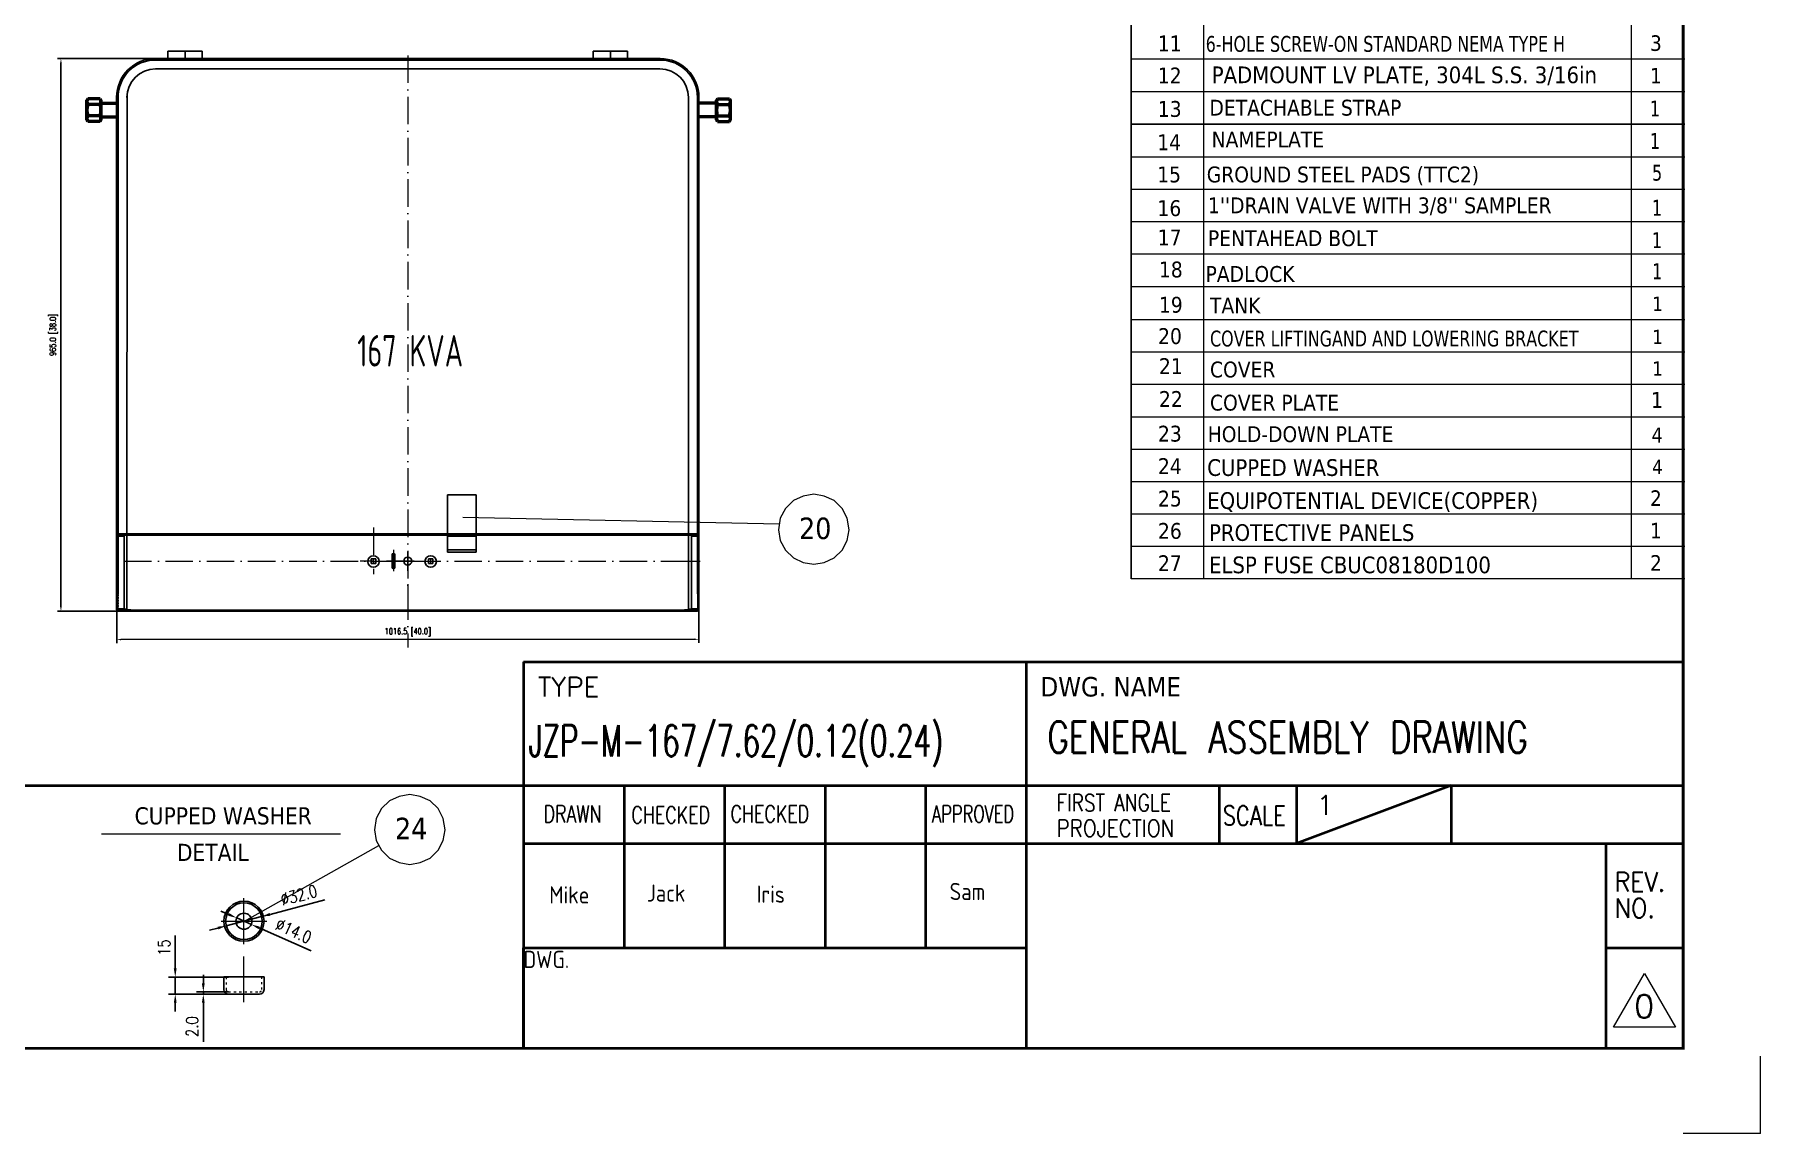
# Model space of a CAD drawing. Header units: millimetres. Extents: x 13152 to 35014, y -6229 to -226.
# Drawn here: x 21946 to 24959, y -4235 to -2316 of the extents above; entities that cross this region are included whole.
import ezdxf
from ezdxf.enums import TextEntityAlignment as Align

# ---------------------------------------------------------------- set-up
doc = ezdxf.new("R2010")
doc.units = ezdxf.units.MM
doc.header["$LTSCALE"] = 4
doc.linetypes.add('ACAD_ISO03W100', pattern=[1.18, 0.47, -0.71])
doc.linetypes.add('ACAD_ISO10W100', pattern=[18, 12, -3, 0, -3])
doc.layers.add('1', color=12, linetype='Continuous')
doc.layers.add('2', color=3, linetype='Continuous')
doc.layers.add('paper', color=254, linetype='Continuous', plot=False)
for name, color, linetype, lineweight in [('标注、文本', 3, 'Continuous', 25), ('粗实线', 4, 'Continuous', 53), ('铁心', 3, 'Continuous', 0)]:
    doc.layers.add(name, color=color, linetype=linetype, lineweight=lineweight)
doc.styles.add('pdm', font='gbenor.shx', dxfattribs={"width": 0.8, "bigfont": 'gbhzfs.shx'})
doc.styles.add('ROMANS', font='romans.shx', dxfattribs={"bigfont": 'whgtxt.shx'})
doc.styles.get("Standard").update_dxf_attribs({"font": 'txt', "bigfont": 'gbcbig.shx'})
doc.styles.add('Tahoma$001', font='tahoma.ttf', dxfattribs={"height": 2.159784})
doc.styles.add('Tahoma_txtstyle_30.40_0_0', font='tahoma.ttf')
doc.styles.add('TH_GBDIM', font='romans.shx', dxfattribs={"width": 0.8, "bigfont": 'gbcbig.shx'})
doc.dimstyles.new('TH_GBDIM1', dxfattribs={"dimscale": 3, "dimtxt": 3.5, "dimasz": 2.5, "dimexe": 2, "dimexo": 0, "dimgap": 1.5, "dimtad": 1, "dimdec": 1, "dimzin": 0, "dimdsep": 46, "dimtxsty": 'TH_GBDIM', "dimcen": 2.5, "dimclrd": 3, "dimclre": 256, "dimclrt": 2, "dimadec": 0, "dimazin": 0, "dimtfac": 0.714286, "dimtdec": 1, "dimtmove": 0, "dimatfit": 3, "dimfxl": 1, "dimtzin": 0, "dimlwd": -1, "dimlwe": -1, "dimarcsym": 0})

# ---------------------------------------------------------------- blocks, each defined once
blk = doc.blocks.new('*D214')
at = {"layer": 'Defpoints', "color": 0, "transparency": 16777216}
for p in [(33228.4, 4.8), (33197.5, -3.3)]:
    blk.add_point(p, dxfattribs=at)
at = {"layer": '标注、文本', "color": 3, "transparency": 16777216}
for p, q in [((33283.7, 19.4), (33235.7, 6.7)), ((33197.5, -3.3), (33228.4, 4.8)), ((33190.2, -5.2), (33183, -7.1))]:
    blk.add_line(p, q, dxfattribs=at)
for points in [[(33235.4, 8), (33236, 5.5), (33228.4, 4.8)], [(33189.9, -4), (33190.6, -6.4), (33197.5, -3.3)]]:
    blk.add_solid(points, dxfattribs=at)
at = {"layer": '标注、文本', "color": 2, "transparency": 16777216, "insert": (33260.9, 23.5), "char_height": 10.5, "attachment_point": 5, "rotation": 14.7739, "style": 'TH_GBDIM'}
blk.add_mtext('∅32.0', dxfattribs=at)
blk = doc.blocks.new('*D215')
at = {"layer": 'Defpoints', "color": 0, "transparency": 16777216}
for p in [(33206.6, 3.6), (33219.4, -2.1)]:
    blk.add_point(p, dxfattribs=at)
at = {"layer": '标注、文本', "color": 3, "transparency": 16777216}
for p, q in [((33199.7, 6.6), (33192.8, 9.6)), ((33206.6, 3.6), (33219.4, -2.1)), ((33271.7, -25.2), (33226.2, -5.1))]:
    blk.add_line(p, q, dxfattribs=at)
for points in [[(33200.2, 7.8), (33199.2, 5.5), (33206.6, 3.6)], [(33226.7, -4), (33225.7, -6.2), (33219.4, -2.1)]]:
    blk.add_solid(points, dxfattribs=at)
at = {"layer": '标注、文本', "color": 2, "transparency": 16777216, "insert": (33256.3, -7.7), "char_height": 10.5, "attachment_point": 5, "rotation": 336.167, "style": 'TH_GBDIM'}
blk.add_mtext('∅14.0', dxfattribs=at)
blk = doc.blocks.new('*D216')
at = {"layer": 'Defpoints', "color": 0, "transparency": 16777216}
for p in [(33153, -48), (33199.5, -48), (33199.5, -63)]:
    blk.add_point(p, dxfattribs=at)
at = {"layer": '标注、文本', "color": 3, "transparency": 16777216}
for p, q in [((33153, -40.5), (33153, -11.6)), ((33153, -63), (33153, -48)), ((33153, -70.5), (33153, -78))]:
    blk.add_line(p, q, dxfattribs=at)
at = {"layer": '标注、文本', "transparency": 16777216}
for p, q in [((33199.5, -48), (33147, -48)), ((33199.5, -63), (33147, -63))]:
    blk.add_line(p, q, dxfattribs=at)
at = {"layer": '标注、文本', "color": 3, "transparency": 16777216}
for points in [[(33151.7, -40.5), (33154.2, -40.5), (33153, -48)], [(33151.7, -70.5), (33154.2, -70.5), (33153, -63)]]:
    blk.add_solid(points, dxfattribs=at)
at = {"layer": '标注、文本', "color": 2, "transparency": 16777216, "insert": (33143.2, -22.3), "char_height": 10.5, "attachment_point": 5, "rotation": 90, "style": 'TH_GBDIM'}
blk.add_mtext('15', dxfattribs=at)
blk = doc.blocks.new('*D217')
at = {"layer": 'Defpoints', "color": 0, "transparency": 16777216}
for p in [(33177.5, -63), (33199.5, -61), (33199.5, -63)]:
    blk.add_point(p, dxfattribs=at)
at = {"layer": '标注、文本', "color": 3, "transparency": 16777216}
for p, q in [((33177.5, -53.5), (33177.5, -46)), ((33177.5, -61), (33177.5, -63)), ((33177.5, -70.5), (33177.5, -104.6))]:
    blk.add_line(p, q, dxfattribs=at)
at = {"layer": '标注、文本', "transparency": 16777216}
for p, q in [((33199.5, -61), (33171.5, -61)), ((33199.5, -63), (33171.5, -63))]:
    blk.add_line(p, q, dxfattribs=at)
at = {"layer": '标注、文本', "color": 3, "transparency": 16777216}
for points in [[(33176.2, -53.5), (33178.7, -53.5), (33177.5, -61)], [(33176.2, -70.5), (33178.7, -70.5), (33177.5, -63)]]:
    blk.add_solid(points, dxfattribs=at)
at = {"layer": '标注、文本', "color": 2, "transparency": 16777216, "insert": (33167.7, -91.3), "char_height": 10.5, "attachment_point": 5, "rotation": 90, "style": 'TH_GBDIM'}
blk.add_mtext('2.0', dxfattribs=at)
blk = doc.blocks.new('*D236')
at = {"layer": 'Defpoints', "color": 0, "transparency": 16777216}
for p in [(22089.2, -3319.3), (23105.7, -3318.8), (23105.7, -3371.8)]:
    blk.add_point(p, dxfattribs=at)
at = {"layer": '标注、文本', "transparency": 16777216}
for p, q in [((22089.2, -3319.3), (22089.2, -3378.3)), ((23105.7, -3318.8), (23105.7, -3377.8))]:
    blk.add_line(p, q, dxfattribs=at)
at = {"layer": '标注、文本', "color": 3, "transparency": 16777216}
blk.add_line((22096.7, -3372.3), (23098.2, -3371.8), dxfattribs=at)
for points in [[(22096.7, -3371), (22096.7, -3373.5), (22089.2, -3372.3)], [(23098.2, -3370.5), (23098.2, -3373), (23105.7, -3371.8)]]:
    blk.add_solid(points, dxfattribs=at)
at = {"layer": '标注、文本', "color": 2, "transparency": 16777216, "insert": (22597.4, -3359.5), "char_height": 10.5, "attachment_point": 5, "rotation": 0.0282, "style": 'TH_GBDIM'}
blk.add_mtext('1016.5 [40.0]', dxfattribs=at)
blk = doc.blocks.new('*D224')
at = {"layer": 'Defpoints', "color": 0, "transparency": 16777216}
for p in [(22156.7, -2357.8), (21991.9, -3322.8), (22152.9, -3322.8)]:
    blk.add_point(p, dxfattribs=at)
at = {"layer": '标注、文本', "transparency": 16777216}
for p, q in [((22156.7, -2357.8), (21985.9, -2357.8)), ((22152.9, -3322.8), (21985.9, -3322.8))]:
    blk.add_line(p, q, dxfattribs=at)
at = {"layer": '标注、文本', "color": 3, "transparency": 16777216}
blk.add_line((21991.9, -2365.3), (21991.9, -3315.3), dxfattribs=at)
for points in [[(21990.6, -2365.3), (21993.1, -2365.3), (21991.9, -2357.8)], [(21990.6, -3315.3), (21993.1, -3315.3), (21991.9, -3322.8)]]:
    blk.add_solid(points, dxfattribs=at)
at = {"layer": '标注、文本', "color": 2, "transparency": 16777216, "insert": (21979.4, -2840.3), "char_height": 10.5, "attachment_point": 5, "rotation": 90, "style": 'TH_GBDIM'}
blk.add_mtext('965.0 [38.0]', dxfattribs=at)
blk = doc.blocks.new('222')
at = {"layer": '标注、文本', "color": 1, "linetype": 'ACAD_ISO10W100', "lineweight": 18}
for p, q in [((33212.97, -19.24), (33212.97, 20.76)), ((33192.97, 0.76), (33232.97, 0.76)), ((33212.97, -69.96), (33212.97, -29.96))]:
    blk.add_line(p, q, dxfattribs=at)
at = {"layer": '标注、文本'}
for p, q in [((33195.47, -47.95), (33230.47, -47.95)), ((33195.47, -47.95), (33195.47, -58.95)), ((33230.47, -58.95), (33230.47, -47.95)), ((33199.47, -62.95), (33226.47, -62.95))]:
    blk.add_line(p, q, dxfattribs=at)
at = {"layer": '标注、文本', "color": 2, "linetype": 'ACAD_ISO03W100', "lineweight": 18}
for p, q in [((33197.47, -47.95), (33197.47, -58.95)), ((33228.47, -58.95), (33228.47, -47.95)), ((33199.47, -60.95), (33226.47, -60.95))]:
    blk.add_line(p, q, dxfattribs=at)
at = {"layer": '标注、文本'}
for radius in [17.5, 16, 7]:
    blk.add_circle((33212.97, 0.76), radius, dxfattribs=at)
for centre, start, end in [((33199.47, -58.95), 180, 270), ((33226.47, -58.95), 270, 0)]:
    blk.add_arc(centre, 4, start, end, dxfattribs=at)
at = {"layer": '标注、文本', "color": 2, "linetype": 'ACAD_ISO03W100', "lineweight": 18}
for centre, start, end in [((33199.47, -58.95), 180, 270), ((33226.47, -58.95), 270, 0)]:
    blk.add_arc(centre, 2, start, end, dxfattribs=at)
at = {"layer": '标注、文本'}
for p1, p2, picture, middle in [((33197.5, -3.32), (33228.44, 4.84), '*D214', (33260.86, 23.47)), ((33206.56, 3.58), (33219.37, -2.07), '*D215', (33256.33, -7.74))]:
    dim = blk.add_diameter_dim_2p(p1=p1, p2=p2, dimstyle='TH_GBDIM1', dxfattribs=at)
    dim.commit()
    dim.dimension.update_dxf_attribs({"geometry": picture, "text_midpoint": middle})
dim = blk.add_linear_dim(base=(33152.98, -47.95), p1=(33199.47, -62.95), p2=(33199.47, -47.95), angle=90, text='15', dimstyle='TH_GBDIM1', dxfattribs=at)
dim.commit()
dim.dimension.update_dxf_attribs({"geometry": '*D216', "text_midpoint": (33143.23, -22.25)})
dim = blk.add_linear_dim(base=(33177.47, -62.95), p1=(33199.47, -60.95), p2=(33199.47, -62.95), angle=90, dimstyle='TH_GBDIM1', dxfattribs=at)
dim.commit()
dim.dimension.update_dxf_attribs({"geometry": '*D217', "text_midpoint": (33167.72, -91.25)})

msp = doc.modelspace()

# ---------------------------------------------------------------- linework, layer by layer
at = {"layer": '1', "color": 0, "lineweight": 40}
for p, q in [((22799.41, -3411.24), (23857.98, -3411.24)), ((22799.49, -3411.24), (24824.19, -3411.24)), ((22799.49, -3411.24), (22799.49, -4086.14)), ((23676.86, -3411.24), (23676.86, -4086.14)), ((19640.94, -3627.21), (24824.19, -3627.21)), ((22974.96, -3627.21), (22974.96, -3910.23)), ((23150.44, -3627.21), (23150.44, -3910.23)), ((23325.91, -3627.21), (23325.91, -3910.23)), ((23501.39, -3627.21), (23501.39, -3910.23)), ((24014.31, -3627.21), (24014.31, -3728.45)), ((24419.25, -3627.21), (24149.29, -3728.45)), ((24149.29, -3627.21), (24149.29, -3728.45)), ((24419.25, -3627.21), (24419.25, -3728.45)), ((22799.49, -3728.45), (23676.86, -3728.45)), ((23676.86, -3728.45), (24824.19, -3728.45)), ((24689.21, -3728.45), (24689.21, -4086.14)), ((22799.49, -3910.23), (23676.86, -3910.23)), ((22799.49, -4085.71), (22799.49, -3910.23)), ((24689.21, -3910.23), (24824.19, -3910.23))]:
    msp.add_line(p, q, dxfattribs=at)
at = {"layer": '1', "color": 0, "lineweight": 40, "const_width": 4.72}
msp.add_lwpolyline([(19640.94, -4086.14), (24824.19, -4086.14), (24824.19, -360.68), (19640.94, -360.68), (19640.94, -4086.14)], dxfattribs=at)
at = {"layer": '2', "lineweight": 13}
for p, q in [((24702.71, -4049.01), (24756.7, -3955.49)), ((24756.7, -3955.49), (24810.7, -4049.01)), ((24810.7, -4049.01), (24702.71, -4049.01))]:
    msp.add_line(p, q, dxfattribs=at)
at = {"layer": 'paper', "lineweight": 13}
for q in [(24959.18, -4099.64), (24824.19, -4234.62)]:
    msp.add_line((24959.18, -4234.62), q, dxfattribs=at)
at = {"layer": '标注、文本'}
for p, q in [((22178.67, -2344.77), (22178.67, -2359.77)), ((22208.67, -2344.77), (22178.67, -2344.77)), ((22208.67, -2344.77), (22208.67, -2359.77)), ((22208.67, -2359.77), (22208.67, -2344.77)), ((22208.67, -2359.77), (22208.67, -2344.77)), ((22208.67, -2344.77), (22238.67, -2344.77)), ((22238.67, -2344.77), (22238.67, -2359.77)), ((22951.17, -2344.77), (22921.17, -2344.77)), ((22921.17, -2344.77), (22921.17, -2359.77)), ((22951.17, -2344.77), (22951.17, -2359.77)), ((22951.17, -2359.77), (22951.17, -2344.77)), ((22951.17, -2344.77), (22981.17, -2344.77)), ((22951.17, -2359.77), (22951.17, -2344.77)), ((22981.17, -2344.77), (22981.17, -2359.77)), ((22156.67, -2357.77), (23038.17, -2357.77)), ((22156.67, -2360.27), (23038.17, -2360.27)), ((22157.17, -2375.77), (23037.67, -2375.77)), ((22178.67, -2359.77), (22208.67, -2359.77)), ((22238.67, -2359.77), (22208.67, -2359.77)), ((22921.17, -2359.77), (22951.17, -2359.77)), ((22981.17, -2359.77), (22951.17, -2359.77)), ((22089.17, -2425.27), (22089.17, -3319.27)), ((22091.67, -2425.27), (22091.67, -3292.27)), ((22107.38, -2421.14), (22107.17, -3319.27)), ((23087.67, -2425.77), (23087.67, -3319.27)), ((23103.17, -2425.27), (23103.17, -3292.27)), ((23105.67, -2425.27), (23105.67, -3319.27)), ((22666.84, -3119.77), (22716.84, -3119.77)), ((22666.84, -3219.77), (22666.84, -3119.77)), ((22716.84, -3119.77), (22716.84, -3219.77)), ((22089.17, -3318.77), (22089.17, -3191.77)), ((22091.17, -3318.77), (22091.17, -3191.77)), ((22102.17, -3191.77), (22091.17, -3191.77)), ((22091.67, -3188.28), (22104.17, -3188.28)), ((22093.17, -3187.77), (23101.67, -3187.77)), ((22100.17, -3187.77), (22093.17, -3187.77)), ((22093.17, -3187.77), (23101.67, -3187.77)), ((22100.17, -3189.77), (22093.17, -3189.77)), ((22093.17, -3189.77), (23101.67, -3189.77)), ((22102.17, -3318.77), (22102.17, -3191.77)), ((22119.2, -3187.77), (22121.2, -3187.77)), ((22716.84, -3187.77), (22666.84, -3187.77)), ((22716.84, -3191.77), (22666.84, -3191.77)), ((23090.67, -3188.28), (23103.17, -3188.28)), ((23092.67, -3318.77), (23092.67, -3191.77)), ((23092.67, -3191.77), (23103.67, -3191.77)), ((23103.17, -3187.77), (23101.63, -3187.77)), ((23103.67, -3318.77), (23103.67, -3191.77)), ((23105.67, -3187.77), (23105.67, -3187.77)), ((23105.67, -3188.28), (23105.67, -3188.28)), ((23105.67, -3318.77), (23105.67, -3191.77)), ((22570.42, -3224.27), (22570.42, -3246.27)), ((22574.42, -3224.27), (22574.42, -3246.27)), ((22716.84, -3215.77), (22666.84, -3215.77)), ((22716.84, -3219.77), (22666.84, -3219.77)), ((22533.42, -3231.27), (22533.42, -3239.27)), ((22541.42, -3231.27), (22533.42, -3231.27)), ((22533.42, -3239.27), (22541.42, -3239.27)), ((22541.42, -3239.27), (22541.42, -3231.27)), ((22569.91, -3224.49), (22569.91, -3245.99)), ((22574.91, -3224.49), (22574.91, -3245.99)), ((22633.42, -3231.27), (22633.42, -3239.27)), ((22641.42, -3231.27), (22633.42, -3231.27)), ((22633.42, -3239.27), (22641.42, -3239.27)), ((22641.42, -3239.27), (22641.42, -3231.27)), ((23105.67, -3292.27), (23105.67, -3292.27)), ((22102.17, -3318.77), (22091.17, -3318.77)), ((22091.67, -3319.27), (22107.17, -3319.27)), ((22092.67, -3320.27), (22114.17, -3320.27)), ((22092.67, -3322.77), (22114.17, -3322.77)), ((22102.17, -3322.77), (22102.17, -3320.77)), ((22114.17, -3320.27), (22114.17, -3322.77)), ((22114.17, -3320.77), (23080.67, -3320.77)), ((22114.17, -3322.77), (23080.67, -3322.77)), ((22114.17, -3322.77), (23080.67, -3322.77)), ((23080.67, -3320.27), (23102.17, -3320.27)), ((23080.67, -3320.27), (23080.67, -3322.77)), ((23080.67, -3320.27), (23102.17, -3320.27)), ((23080.67, -3322.77), (23102.17, -3322.77)), ((23080.67, -3322.77), (23102.17, -3322.77)), ((23087.67, -3319.27), (23103.17, -3319.27)), ((23092.67, -3318.77), (23103.67, -3318.77)), ((23092.67, -3322.77), (23092.67, -3320.77)), ((23105.13, -3320.77), (23105.33, -3320.77)), ((23105.37, -3320.27), (23105.52, -3320.27))]:
    msp.add_line(p, q, dxfattribs=at)
at = {"layer": '标注、文本', "color": 2, "linetype": 'ACAD_ISO03W100', "lineweight": 18}
for p, q in [((22208.67, -2346.24), (22208.67, -2352.27)), ((22208.67, -2355.91), (22208.67, -2349.87)), ((22951.17, -2346.24), (22951.17, -2352.27)), ((22156.67, -2360.27), (23038.17, -2360.27)), ((22981.17, -2358.31), (22981.17, -2352.27)), ((22091.67, -2425.27), (22091.67, -3319.27)), ((23103.17, -2425.27), (23103.17, -3319.27)), ((23105.67, -3289.77), (23105.67, -3289.77))]:
    msp.add_line(p, q, dxfattribs=at)
at = {"layer": '标注、文本', "color": 1, "linetype": 'ACAD_ISO10W100', "lineweight": 18}
for p, q in [((22597.42, -2352.21), (22597.42, -3386.2)), ((22537.43, -3176.32), (22537.43, -3257.86)), ((22572.41, -3215.79), (22572.41, -3252.79)), ((22572.42, -3244.27), (22572.42, -3222.27)), ((22597.42, -3252.04), (22597.42, -3218.51)), ((22102.17, -3235.27), (23092.67, -3235.27)), ((22608.34, -3235.27), (22514.41, -3235.27)), ((22537.42, -3239.27), (22537.42, -3231.27)), ((22581.55, -3235.27), (22613.28, -3235.27)), ((22597.42, -3226.73), (22597.42, -3243.81)), ((22637.42, -3239.27), (22637.42, -3231.27)), ((23067.67, -3235.27), (23103.67, -3235.27)), ((23105.67, -3235.27), (23105.67, -3235.27)), ((23105.67, -3235.27), (23107.67, -3235.27)), ((22597.42, -3275.64), (22597.42, -3337.86))]:
    msp.add_line(p, q, dxfattribs=at)
at = {"layer": '标注、文本', "lineweight": 13}
msp.add_line((23860.65, -3266.33), (23860.65, -2812.49), dxfattribs=at)
at = {"layer": '标注、文本'}
for centre, radius in [((22537.43, -3235.86), 10), ((22597.42, -3235.27), 7), ((22637.42, -3235.86), 10)]:
    msp.add_circle(centre, radius, dxfattribs=at)
for centre, radius, start, end in [((22156.67, -2425.27), 67.5, 90, 180), ((22156.67, -2425.27), 65, 90, 180), ((22157.17, -2425.77), 50, 90, 180), ((23037.67, -2425.77), 50, 0, 90), ((23038.17, -2425.27), 67.5, 0, 90), ((23038.17, -2425.27), 65, 0, 90), ((22093.17, -3191.77), 4, 90, 180), ((22093.17, -3191.77), 2, 90, 180), ((23101.67, -3191.77), 4, 0, 90), ((23101.67, -3191.77), 2, 0, 90), ((22572.41, -3224.49), 2.5, 0, 180), ((22572.42, -3224.27), 2, 0, 180), ((22572.41, -3245.99), 2.5, 180, 0), ((22572.42, -3246.27), 2, 180, 0), ((22093.17, -3318.77), 4, 180, 270), ((22092.67, -3319.27), 3.5, 180, 270), ((22093.17, -3318.77), 2, 180, 270), ((22092.67, -3319.27), 1, 180, 270), ((23101.67, -3318.77), 4, 270, 0), ((23101.67, -3318.77), 2, 270, 0), ((23102.17, -3319.27), 3.5, 270, 0), ((23102.17, -3319.27), 1, 270, 0)]:
    msp.add_arc(centre, radius, start, end, dxfattribs=at)
at = {"layer": '标注、文本', "color": 2, "linetype": 'ACAD_ISO03W100', "lineweight": 18}
for centre, start, end in [((22156.67, -2425.27), 90, 180), ((23038.17, -2425.27), 0, 90)]:
    msp.add_arc(centre, 65, start, end, dxfattribs=at)
at = {"layer": '粗实线', "ltscale": 2}
for p, q in [((22038.8, -2427.92), (22037.27, -2430.58)), ((22037.27, -2464.96), (22037.27, -2430.58)), ((22060.13, -2427.92), (22038.8, -2427.92)), ((22060.13, -2437.85), (22038.8, -2437.85)), ((22060.13, -2427.92), (22061.67, -2430.58)), ((22061.67, -2430.58), (22061.67, -2464.96)), ((22061.67, -2464.96), (22061.67, -2430.58)), ((22061.67, -2435.77), (22061.67, -2459.77)), ((22061.67, -2435.77), (22089.17, -2435.77)), ((23136.41, -2435.77), (23105.67, -2435.77)), ((23137.95, -2427.92), (23136.41, -2430.58)), ((23136.41, -2430.58), (23136.41, -2464.96)), ((23136.41, -2464.96), (23136.41, -2430.58)), ((23136.41, -2435.77), (23136.41, -2459.77)), ((23137.95, -2427.92), (23159.28, -2427.92)), ((23137.95, -2437.85), (23159.28, -2437.85)), ((23159.28, -2427.92), (23160.81, -2430.58)), ((23160.81, -2464.96), (23160.81, -2430.58)), ((22038.8, -2467.62), (22037.27, -2464.96)), ((22060.13, -2457.7), (22038.8, -2457.7)), ((22060.13, -2467.62), (22038.8, -2467.62)), ((22060.13, -2467.62), (22061.67, -2464.96)), ((22061.67, -2459.77), (22089.17, -2459.77)), ((23136.41, -2459.77), (23105.67, -2459.77)), ((23137.95, -2467.62), (23136.41, -2464.96)), ((23137.95, -2457.7), (23159.28, -2457.7)), ((23137.95, -2467.62), (23159.28, -2467.62)), ((23159.28, -2467.62), (23160.81, -2464.96))]:
    msp.add_line(p, q, dxfattribs=at)
for centre, radius, start, end in [((22046.4, -2432.99), 9.14, 146.29544, 212.08556), ((22073.27, -2447.77), 36, 163.9966, 196.0034), ((22052.53, -2432.99), 9.14, 327.44125, 33.70456), ((22025.67, -2447.77), 36, 343.9966, 16.0034), ((23145.55, -2432.99), 9.14, 146.29544, 212.55875), ((23172.41, -2447.77), 36, 163.9966, 196.0034), ((23151.67, -2432.99), 9.14, 327.91444, 33.70456), ((23124.81, -2447.77), 36, 343.9966, 16.0034), ((22046.4, -2462.55), 9.14, 147.91444, 213.70456), ((22052.53, -2462.55), 9.14, 326.29544, 32.08556), ((23145.55, -2462.55), 9.14, 147.91444, 213.70456), ((23151.67, -2462.55), 9.14, 326.29544, 32.08556)]:
    msp.add_arc(centre, radius, start, end, dxfattribs=at)
at = {"layer": '铁心', "lineweight": 13}
msp.add_line((22479.91, -3712.24), (22062.47, -3712.24), dxfattribs=at)
for points in [[(23860.65, -3266.33), (23860.65, -1619.63)], [(24733.22, -1676.3), (24733.22, -3266.33)], [(23860.65, -2358.92), (23860.65, -1903.92), (23860.65, -1903.92)], [(23986.92, -1903.92), (23986.92, -3040.6)], [(23860.65, -1960.35), (23860.65, -3266.33)], [(24826.87, -2358.92), (23860.65, -2358.92), (23860.65, -2358.92)], [(24826.87, -2415.59), (23860.65, -2415.59), (23860.65, -2415.59)], [(23986.92, -2415.59), (23986.92, -3266.33)], [(24826.87, -2472.02), (23860.65, -2472.02)], [(23860.65, -3266.33), (23860.65, -2472.02), (24826.87, -2472.02)], [(23860.65, -2472.02), (23860.65, -3266.33)], [(24826.87, -2529.63), (23860.65, -2529.63)], [(24826.87, -2586.3), (23860.65, -2586.3)], [(24826.87, -2642.97), (23860.65, -2642.97)], [(24826.87, -2699.4), (23860.65, -2699.4)], [(24826.87, -2756.07), (23860.65, -2756.07), (23860.65, -2756.07)], [(24826.87, -2813.92), (23860.65, -2813.92), (23860.65, -2813.92)], [(24826.87, -2870.35), (23860.65, -2870.35), (23860.65, -2870.35)], [(24826.87, -2927.02), (23860.65, -2927.02), (23860.65, -2927.02)], [(24826.87, -2983.69), (23860.65, -2983.69), (23860.65, -2983.69)], [(24826.87, -3040.36), (23860.65, -3040.36), (23860.65, -3040.36)], [(24826.87, -3097.03), (23860.65, -3097.03), (23860.65, -3097.03)], [(22693.57, -3158.75), (23246.05, -3170.41), (23246.05, -3170.41)], [(24826.87, -3153.47), (23860.65, -3153.47), (23860.65, -3153.47)], [(24826.87, -3209.9), (23860.65, -3209.9), (23860.65, -3209.9)], [(24826.87, -3266.33), (23860.65, -3266.33), (23860.65, -3266.33)], [(22312.19, -3863.77), (22546.77, -3731.58), (22546.77, -3731.58)]]:
    msp.add_lwpolyline(points, dxfattribs=at)
for points in [[(23368.03, -3180.35), (23364.71, -3160.48), (23355.68, -3143.31), (23341.82, -3129.45), (23324.66, -3121.92), (23306.28, -3118.61), (23287.61, -3121.92), (23270.74, -3129.45), (23256.89, -3143.31), (23247.55, -3160.48), (23244.54, -3180.35), (23247.55, -3199.03), (23256.89, -3215.89), (23270.74, -3229.75), (23287.61, -3237.58), (23306.28, -3240.59), (23324.66, -3237.58), (23341.82, -3229.75), (23355.68, -3215.89), (23364.71, -3199.03)], [(22662.58, -3704.47), (22659.26, -3684.59), (22650.23, -3667.42), (22636.37, -3653.57), (22619.21, -3646.04), (22600.83, -3642.73), (22582.16, -3646.04), (22565.29, -3653.57), (22551.44, -3667.42), (22542.1, -3684.59), (22539.09, -3704.47), (22542.1, -3723.14), (22551.44, -3740.01), (22565.29, -3753.86), (22582.16, -3761.69), (22600.83, -3764.71), (22619.21, -3761.69), (22636.37, -3753.86), (22650.23, -3740.01), (22659.26, -3723.14)]]:
    msp.add_lwpolyline(points, close=True, dxfattribs=at)

# ---------------------------------------------------------------- block references
at = {"layer": '标注、文本', "xscale": 2, "yscale": 2, "zscale": 2}
msp.add_blockref('222', (-44114.5, -3865.48), dxfattribs=at)

# ---------------------------------------------------------------- texts
at = {"layer": '1', "color": 4, "lineweight": 13}
for s, width, p in [('JZP-M-167/7.62/0.12(0.24)', 0.65, (22808.44, -3576.18)), ('GENERAL ASSEMBLY DRAWING', 0.76, (23714.24, -3569.8))]:
    msp.add_text(s, height=54.72, dxfattribs=dict(at, width=width)).set_placement(p)
at = {"layer": '2', "lineweight": 13, "style": 'ROMANS'}
for s, height, p in [('TYPE', 33.745, (22824.75, -3471.59)), ('1', 33.75, (24184.36, -3677.99))]:
    msp.add_text(s, height=height, dxfattribs=at).set_placement(p)
for s, height, width, p in [('FIRST ANGLE', 29.6957, 0.8, (23730.14, -3672.01)), ('DRAWN', 29.696, 0.75, (22834.66, -3691.35)), ('CHECKED', 29.696, 0.75, (22987.87, -3693.23)), ('CHECKED', 29.696, 0.75, (23160.95, -3691.35)), ('APPROVED', 29.696, 0.7, (23512.78, -3691.35)), ('SCALE', 33.745, 0.8, (24020.28, -3696.48)), ('PROJECTION', 29.696, 0.86, (23730.14, -3716.52)), ('REV.', 33.745, 0.9, (24704.56, -3811.97)), ('NO.', 33.745, 0.9, (24704.56, -3857.99))]:
    msp.add_text(s, height=height, dxfattribs=dict(at, width=width)).set_placement(p)
at = {"layer": '2', "color": 4, "lineweight": 13, "style": 'ROMANS'}
msp.add_text('0', height=40.49, dxfattribs=at).set_placement((24738.57, -4032.81))
at = {"layer": '标注、文本', "color": 2, "true_color": 0xf1eb1f, "style": 'pdm', "width": 0.76}
msp.add_text('167 KVA', height=55, dxfattribs=at).set_placement((22601.62, -2867.97), align=Align.MIDDLE_CENTER)
at = {"layer": '标注、文本', "style": 'pdm'}
for s, p in [('Mike', (22844.5, -3832.96)), ('Jack', (23015.04, -3829.79)), ('Iris', (23206.66, -3831.72)), ('Sam', (23543.56, -3827.1)), ('DWG.', (22799.49, -3945.7))]:
    msp.add_text(s, height=30, dxfattribs=at).set_placement(p)
at = {"layer": '铁心', "lineweight": 13}
for s, height, style, p in [('11', 27.693, 'Tahoma_txtstyle_30.40_0_0', (23906.97, -2345.16)), ('3', 27.18, 'Tahoma$001', (24766.43, -2344.34)), ('12', 27.693, 'Tahoma_txtstyle_30.40_0_0', (23906.97, -2401.13)), ('PADMOUNT LV PLATE, 304L S.S. 3/16in', 29.1506, 'Tahoma_txtstyle_30.40_0_0', (24001.06, -2400.72)), ('1', 27.18, 'Tahoma$001', (24766.43, -2401.24)), ('13', 27.693, 'Tahoma_txtstyle_30.40_0_0', (23906.97, -2459.56)), ('DETACHABLE STRAP ', 27.693, 'Tahoma_txtstyle_30.40_0_0', (23997.14, -2457.34)), ('14', 27.693, 'Tahoma_txtstyle_30.40_0_0', (23905.91, -2517.78)), ('NAMEPLATE', 27.693, 'Tahoma_txtstyle_30.40_0_0', (24000.85, -2512.8)), ('15', 27.693, 'Tahoma_txtstyle_30.40_0_0', (23905.91, -2573.93)), ('GROUND STEEL PADS (TTC2)', 27.6931, 'Tahoma_txtstyle_30.40_0_0', (23992.39, -2573.96)), ('16', 27.693, 'Tahoma_txtstyle_30.40_0_0', (23906.3, -2632.73)), ("1''DRAIN VALVE WITH 3/8'' SAMPLER ", 27.6931, 'Tahoma_txtstyle_30.40_0_0', (23994.43, -2627.9)), ('17', 27.693, 'Tahoma_txtstyle_30.40_0_0', (23906.82, -2683.96)), ('PENTAHEAD BOLT', 27.6931, 'Tahoma_txtstyle_30.40_0_0', (23994.43, -2685.27)), ('18', 27.693, 'Tahoma_txtstyle_30.40_0_0', (23908.91, -2739.89)), ('PADLOCK', 27.693, 'Tahoma_txtstyle_30.40_0_0', (23990.27, -2747.71)), ('19', 27.693, 'Tahoma_txtstyle_30.40_0_0', (23908.91, -2801.45)), ('TANK', 27.693, 'Tahoma_txtstyle_30.40_0_0', (23998.06, -2802.84)), ('1', 24.85, 'Tahoma$001', (24769.96, -2798.4)), ('20', 27.693, 'Tahoma_txtstyle_30.40_0_0', (23907.43, -2856.14)), ('1', 24.85, 'Tahoma$001', (24769.96, -2856.24)), ('21', 27.693, 'Tahoma_txtstyle_30.40_0_0', (23908.91, -2908.58)), ('COVER', 27.693, 'Tahoma_txtstyle_30.40_0_0', (23998.06, -2914.53)), ('1', 24.85, 'Tahoma$001', (24769.96, -2911.5)), ('22', 27.693, 'Tahoma_txtstyle_30.40_0_0', (23908.91, -2966.04)), ('COVER PLATE', 27.6931, 'Tahoma_txtstyle_30.40_0_0', (23998.06, -2972.38)), ('1', 27.69, 'Tahoma_txtstyle_30.40_0_0', (24768.06, -2967.69)), ('23', 27.693, 'Tahoma_txtstyle_30.40_0_0', (23907.19, -3026.54)), ('HOLD-DOWN PLATE', 27.6931, 'Tahoma_txtstyle_30.40_0_0', (23994.03, -3027.43)), ('4', 26.25, 'Tahoma$001', (24768.93, -3028.25)), ('24', 27.693, 'Tahoma_txtstyle_30.40_0_0', (23907.19, -3083.21)), ('CUPPED WASHER', 29.1506, 'Tahoma_txtstyle_30.40_0_0', (23993.17, -3086.45)), ('4', 25.02, 'Tahoma$001', (24769.96, -3083.39)), ('25', 27.693, 'Tahoma_txtstyle_30.40_0_0', (23907.19, -3139.88)), ('EQUIPOTENTIAL DEVICE(COPPER)', 29.1506, 'Tahoma_txtstyle_30.40_0_0', (23993.17, -3144.06)), ('2', 27.18, 'Tahoma$001', (24766.43, -3138.89)), ('20', 37.589, 'Tahoma$001', (23280.6, -3196.78)), ('26', 27.693, 'Tahoma_txtstyle_30.40_0_0', (23907.19, -3196.31)), ('PROTECTIVE PANELS', 29.1506, 'Tahoma_txtstyle_30.40_0_0', (23996.36, -3199.92)), ('1', 27.18, 'Tahoma$001', (24766.43, -3195.56)), ('2', 27.18, 'Tahoma$001', (24766.43, -3251.99)), ('27', 27.693, 'Tahoma_txtstyle_30.40_0_0', (23907.19, -3252.75)), ('ELSP FUSE CBUC08180D100', 29.1506, 'Tahoma_txtstyle_30.40_0_0', (23996.36, -3256.36)), ('DWG. NAME', 34.094, 'Tahoma_txtstyle_30.40_0_0', (23702.12, -3471.59)), ('CUPPED WASHER', 30, 'Tahoma$001', (22120.45, -3694.95)), ('24', 37.589, 'Tahoma$001', (22575.16, -3720.89)), ('DETAIL', 30, 'Tahoma$001', (22194.28, -3758.82))]:
    msp.add_text(s, height=height, dxfattribs=dict(at, style=style)).set_placement(p)
at = {"layer": '铁心', "lineweight": 13, "style": 'Tahoma_txtstyle_30.40_0_0', "width": 0.85}
for s, height, p in [('6-HOLE SCREW-ON STANDARD NEMA TYPE H', 27.6931, (23990.57, -2345.98)), ('1', 27.69, (24766.09, -2458.85)), ('1', 27.69, (24766.09, -2515.52)), ('5', 27.69, (24769.96, -2570.9)), ('1', 27.69, (24769.62, -2632.05)), ('1', 27.69, (24769.62, -2688.72)), ('1', 27.69, (24769.96, -2743.02)), ('COVER LIFTINGAND AND LOWERING BRACKET', 27.6931, (23998.06, -2860.45))]:
    msp.add_text(s, height=height, dxfattribs=at).set_placement(p)

# ---------------------------------------------------------------- dimensions: what is measured, and where the dimension line sits
at = {"layer": '标注、文本'}
dim = msp.add_linear_dim(base=(21991.87, -3322.77), p1=(22156.67, -2357.77), p2=(22152.89, -3322.77), angle=90, dimstyle='TH_GBDIM1', dxfattribs=at)
dim.commit()
dim.dimension.update_dxf_attribs({"geometry": '*D224', "text_midpoint": (21979.37, -2840.27)})
dim = msp.add_aligned_dim(p1=(22089.17, -3319.27), p2=(23105.67, -3318.77), distance=-53.01, dimstyle='TH_GBDIM1', dxfattribs=at)
dim.commit()
dim.dimension.update_dxf_attribs({"geometry": '*D236', "text_midpoint": (22597.44, -3359.54)})

doc.saveas('drawing.dxf')
